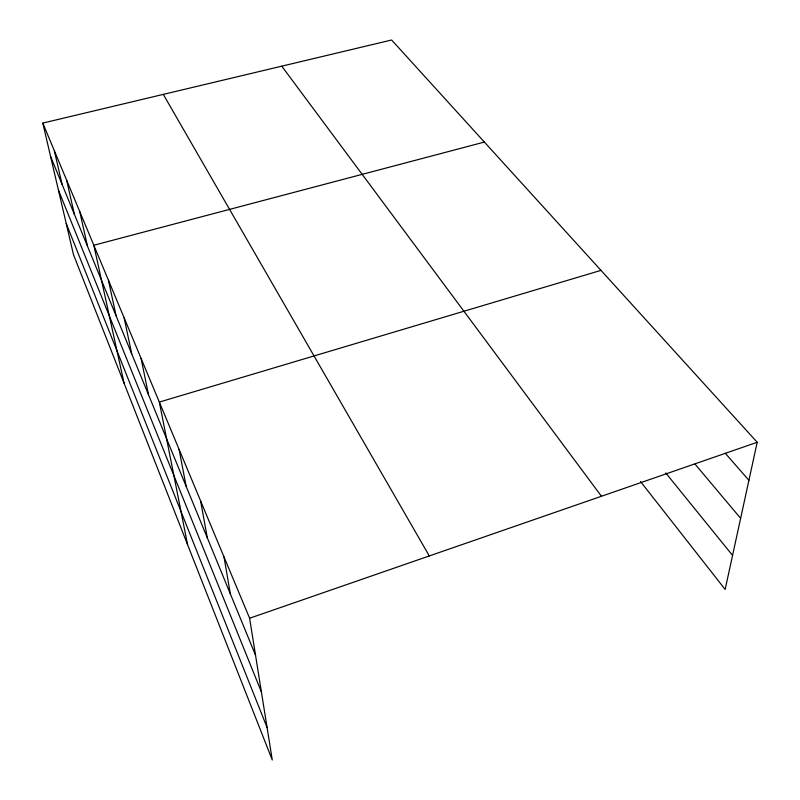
<?xml version="1.0" encoding="UTF-8"?>
<svg xmlns="http://www.w3.org/2000/svg" width="800" height="800" viewBox="0 0 800 800"><rect width="100%" height="100%" fill="white"/><g stroke="black" fill="none" stroke-linecap="round" stroke-linejoin="round"><path stroke-width="1.2" d="M42.8 123.09L249.62 618.24L272.27 760L73.47 254.59L42.8 123.09L391.62 40L757.2 442.27L725.15 589.44L640.51 481.52M249.62 618.24L757.2 442.27M600.98 270.37L159.33 402.08L187.56 544.63M484.38 142.07L93.82 245.25L124.1 383.3M725.28 453.26L748.92 480.31M694.97 464.02L740.63 518.34M665.71 472.9L732.56 555.39M281.77 66.17L601.44 496.27M163.3 94.39L429.3 555.95M50.55 156.31L255.53 655.2M58.42 190.05L261.39 691.92M66.21 223.43L267.08 727.49M54.33 150.71L62.1 184.42M66.63 180.14L74.39 214.34M79.76 211.58L87.51 246.27M108.45 280.28L116.1 315.86M124.16 317.89L131.72 353.88M141.08 358.38L148.51 394.73M179.1 449.41L186.14 486.31M200.58 500.83L207.32 537.88M223.99 556.88L230.37 593.96"/></g></svg>
